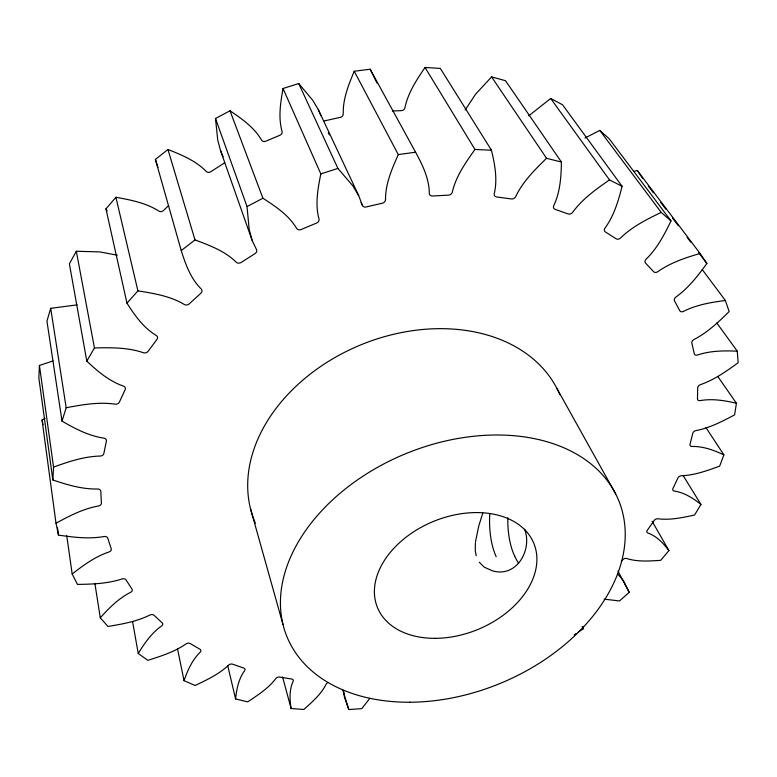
<?xml version="1.0" encoding="UTF-8"?>
<svg xmlns="http://www.w3.org/2000/svg" width="777" height="777" viewBox="0 0 777 777"><rect width="100%" height="100%" fill="white"/><g stroke="black" fill="none" stroke-linecap="round" stroke-linejoin="round"><path stroke-width="1.17" d="M465.151 109.984L475.631 94.134L491.598 76.904L505.506 80.711L561.412 162.053C561.198 176.709 560.188 191.958 553.865 205.41A3.632 2.894 -35.5 0 0 555.176 209.363L568.104 213.928A3.613 2.865 -35.7 0 0 572.785 212.121C582.488 198.873 596.144 189.161 609.508 179.914L622.066 186.286C618.453 200.787 614.034 215.598 605.176 227.846A3.564 2.768 -35.9 0 0 605.448 231.993L616.083 238.772A3.545 2.739 -35.9 0 0 620.736 237.801C632.264 226.631 646.862 219.279 661.217 212.422L671.007 220.901C664.461 234.528 657.206 248.3 646.318 258.994A3.487 2.632 -35.7 0 0 645.609 263.15L653.612 271.697A3.467 2.603 -35.5 0 0 658.022 271.532C670.59 262.675 685.44 257.77 700.058 253.448L706.876 263.49C697.969 275.709 688.509 287.985 676.126 296.882A3.399 2.496 -35 0 0 674.533 300.874L679.758 310.693A3.38 2.467 -34.8 0 0 683.741 311.266C696.658 304.778 711.159 302.302 725.378 300.505L729.166 311.548C718.57 322.018 707.507 332.517 694.172 339.413A3.312 2.38 -34 0 0 691.841 343.104L694.279 353.7A3.283 2.35 -33.7 0 0 697.717 354.934C710.401 350.728 724.038 350.573 737.266 351.175L738.15 362.723C726.466 371.221 714.403 379.798 700.64 384.576A3.215 2.263 -32.8 0 0 697.707 387.859L697.474 398.795A3.195 2.234 -32.5 0 0 700.271 400.582C712.305 398.484 724.659 400.476 736.421 403.263L734.605 414.86C722.387 421.338 709.828 427.933 696.134 430.565A3.127 2.156 -31.5 0 0 692.754 433.362L690.054 444.23A3.108 2.137 -31.1 0 0 692.152 446.464C703.243 446.26 713.985 450.204 723.892 454.885L719.638 466.142C707.361 470.609 694.745 475.242 681.565 475.747A3.05 2.078 -30.1 0 0 677.894 478.02L672.96 488.48A3.04 2.059 -29.7 0 0 674.339 491.045C684.333 492.569 693.171 498.242 700.941 504.438L694.551 515.044C682.614 517.579 670.289 520.328 658.041 518.793A2.991 2.001 -28.6 0 0 654.195 520.503L647.319 530.264A2.972 1.991 -28.3 0 0 647.969 533.051C656.759 536.179 663.441 543.327 668.919 550.621L660.703 560.334C649.426 561.043 637.674 561.994 626.748 558.537A2.933 1.952 -27.1 0 0 622.843 559.683L621.299 561.285M52.972 360.955L39.433 365.462L38.85 377.923L52.846 479.972C67.172 484.819 82.09 489.277 97.348 489.015A3.487 2.622 -9.2 0 1 100.825 491.404L101.398 503.049A3.458 2.593 -9.3 0 1 98.213 506.05C83.149 508.789 69.289 515.909 56.012 523.261L58.479 535.1C73.426 537.305 88.811 539.16 103.827 536.577A3.39 2.486 -9.9 0 1 107.789 538.228L111.208 548.785A3.37 2.457 -10.1 0 1 108.848 552.01C95.241 556.633 83.362 565.19 72.183 574.018L77.477 584.411C92.337 584.197 107.556 583.692 121.804 579.04A3.302 2.37 -10.9 0 1 126.068 579.953L131.983 589.083A3.283 2.341 -11.2 0 1 130.487 592.375C118.658 598.416 109.052 607.983 100.282 617.783L107.954 626.466C122.174 624.116 136.713 621.551 149.738 615.122A3.215 2.253 -12.1 0 1 154.128 615.345L162.14 622.804A3.186 2.224 -12.4 0 1 161.48 626.029C151.612 633.08 144.435 643.239 138.257 653.525L147.844 660.324C160.985 656.186 174.456 651.893 185.897 644.016A3.127 2.156 -13.4 0 1 190.248 643.579L199.942 649.242A3.108 2.127 -13.8 0 1 200.087 652.282C192.22 660.003 187.568 670.376 184.042 680.652L195.085 685.499C206.828 679.924 218.939 674.222 228.496 665.229A3.05 2.069 -14.8 0 1 232.682 664.209L243.638 668.016A3.03 2.049 -15.2 0 1 244.522 670.774C238.656 678.923 236.567 689.15 235.606 698.979L247.688 701.854C257.809 695.172 268.376 688.364 275.806 678.603A2.982 2.001 -16.3 0 1 279.72 677.068L291.53 679.001A2.972 1.981 -16.6 0 1 293.084 681.41C289.19 689.84 289.695 699.572 291.103 708.527L303.817 709.488C312.179 702 321.066 694.327 326.204 684.158A2.933 1.942 -17.8 0 1 328.263 682.429M52.846 479.972L53.564 467.103L39.433 365.462M475.369 543.172L475.262 550.718L476.223 555.778M475.427 542.21L478.331 527.933A41.608 26.078 -62.9 0 1 480.137 521.629L482.76 513.121M376.962 83.022L370.163 69.231L354.225 71.241L398.29 154.594C392.016 168.706 385.46 183.576 385.528 199.3A3.72 3.157 -28 0 1 382.245 203.224L366.268 206.944A3.72 3.166 -26.9 0 1 362.121 204.739L358.673 195.551L318.337 109.674L312.665 100.194L298.708 83.527L283.032 88.51C280.546 102.477 278.137 117.259 281.993 131.187A3.419 3.059 -23 0 1 279.875 135.276L265.821 141.181A3.419 3.059 -21.3 0 1 261.402 139.831C254.079 127.35 241.783 118.755 230.011 110.79L215.491 118.492L217.735 140.064L220.581 150.728L252.078 240.278L256.284 249.155A3.72 3.166 -17.6 0 1 254.973 253.642L241.161 262.422A3.72 3.157 -16.4 0 1 236.043 262.024C224.776 251 209.518 245.299 194.998 239.918L167.958 149.495L155.4 159.44L181.235 250.563C185.518 264.229 190.656 278.516 201.029 288.801A3.71 3.108 -13.3 0 1 200.845 293.23L189.267 303.846A3.7 3.089 -12.6 0 1 184.071 304.351C170.153 296.037 153.7 293.376 137.908 290.88L126.981 303.176C134.703 315.345 143.463 327.719 156.012 335.324A3.681 3.011 -10.6 0 1 156.925 339.471L148.116 351.291A3.662 2.982 -10.2 0 1 143.123 352.632C127.545 347.319 110.703 347.581 94.435 347.941L86.801 361.13C97.475 371.202 109.13 381.118 123.184 386.004A3.623 2.885 -9.3 0 1 125.116 389.695L119.396 402.059A3.613 2.855 -9.1 0 1 114.841 404.118C98.611 401.787 82.129 404.7 66.181 407.75L62.024 421.105C74.942 428.642 88.636 435.839 103.594 438.092A3.564 2.758 -8.9 0 1 106.381 441.171L103.856 453.457A3.545 2.719 -8.9 0 1 99.922 456.07C83.926 456.468 68.483 461.693 53.564 467.103M283.032 88.51L320.823 173.922C317.9 188.529 314.976 204.06 318.929 218.735A3.73 3.186 -22.9 0 1 316.56 223.057L301.243 229.487A3.73 3.186 -21.5 0 1 296.484 228.156C288.665 215.074 275.456 206.342 262.917 198.232L230.011 110.79M77.185 304.866L50.699 308.323L46.95 321.134L62.024 421.105M354.225 71.241C348.63 84.683 342.871 98.854 343.24 113.656A3.419 3.04 -29.6 0 1 340.268 117.356L325.563 120.658A3.419 3.05 -28.2 0 1 323.844 120.678M117.337 255.206L99.806 251.913L76.331 251.253L69.386 263.801L86.801 361.13M561.412 162.053L546.542 158.285C534.897 169.639 522.921 181.468 515.831 196.319A3.671 2.991 -34.5 0 1 511.373 198.941L496.688 196.97A3.681 3.011 -34 0 1 494.327 193.415C497.63 179.137 494.832 164.238 491.462 150.233L440.336 68.434L425.029 67.453C416.676 79.778 408.071 92.716 404.982 107.498A3.399 2.972 -34.4 0 1 401.35 110.635L392.385 110.985M491.462 150.233L474.951 149.446C465.714 162.461 456.109 176.058 452.369 191.802A3.7 3.089 -32 0 1 448.368 195.144L432.624 195.998A3.71 3.108 -31.2 0 1 429.302 193.036C429.137 178.419 422.426 164.792 415.588 152.205L370.163 69.231M369.794 698.358L361.8 708.643L348.815 709.547L344.444 697.309L343.57 690.481M126.981 303.176L105.944 208.867L115.899 197.28C130.565 199.932 145.853 202.826 158.605 210.946A3.399 2.972 -10.1 0 0 163.393 210.548L168.677 205.555M528.758 115.831L550.679 98.485L562.538 104.769L622.066 186.286M617.53 573.882L623.455 580.71L629.215 592.375L619.473 600.971L604.079 599.125M181.235 250.563L194.998 239.918M574.193 634.819L576.194 633.488M578.185 632.157L583.177 628.836L582.905 626.447M56.012 523.261L42.065 420.036L45.076 418.298M584.974 138.044L599.766 130.4L609.158 138.695L671.007 220.901M252.078 240.278L249.145 229.157L247.037 206.565L262.917 198.232M320.823 173.922L337.908 168.415L352.709 185.693L358.673 195.551M633.896 171.387L637.266 170.454L700.058 253.448M398.29 154.594L415.588 152.205M493.113 571.017C517.006 577.525 532.488 549.582 524.601 529.205M492.433 570.823L484.285 567.181L479.312 562.257M167.958 149.495C181.507 154.876 195.687 160.664 206.07 171.251A3.419 3.03 -14.7 0 0 210.8 171.727L223.436 163.549A3.419 3.05 -16.2 0 0 224.65 162.335M648.329 186.053L653.457 192.822M660.771 202.506L665.899 209.285M672.484 217.987L678.331 225.738M687.111 237.354L690.772 242.191M698.824 252.836L706.876 263.49M599.766 130.4L661.217 212.422M702.214 269.532L725.378 300.505M716.802 322.97L737.266 351.175M550.679 98.485L609.508 179.914M717.88 376.573L736.421 403.263M637.266 170.454L642.608 178.283M491.598 76.904L546.542 158.285M706.05 427.748L723.892 454.885M683.119 475.514L700.941 504.438M425.029 67.453L474.951 149.446M105.944 208.867L107.139 210.868M652.097 521.241L668.919 550.621M557.022 388.655L615.685 493.939M617.958 571.066L629.215 592.375M582.128 626.67L583.177 628.836M328.341 132.682L329.361 134.868M361.101 202.554L362.121 204.739M298.708 83.527L337.908 168.415M318.337 109.674L320.94 115.715M220.581 150.728L223.106 156.799M157.945 167.288L155.4 159.44M215.491 118.492L247.037 206.565M342.793 689.976L348.815 709.547M250.447 508.488L282.983 624.455M282.575 677.029L291.103 708.527M227.797 665.928L235.606 698.979M115.899 197.28L137.908 290.88M177.515 648.853L184.042 680.652M42.065 420.036L43.017 424.66M76.331 251.253L94.435 347.941M132.556 621.522L138.257 653.525M94.881 583.352L100.282 617.783M50.699 308.323L66.181 407.75M66.754 535.703L72.183 574.018M57.508 527.962L58.479 535.1M255.419 523.212A165.229 122.902 -22.4 0 1 358.887 345.668A165.229 122.902 -22.4 0 1 559.848 394.677M518.599 563.218A52.729 16.21 84.3 0 1 514.646 555.924M514.636 556.002A52.603 23.698 -87.9 0 1 507.828 517.773M496.212 556.721A52.817 23.203 -87.9 0 1 489.782 513.529M409.78 702.233A179.312 124.203 -22.4 0 0 618.929 501.078A179.312 124.203 -22.4 0 0 329.778 502.534A179.312 124.203 -22.4 0 0 409.78 702.233M435.071 638.335A84.518 58.411 -22.4 0 0 534.003 543.783A84.518 58.411 -22.4 0 0 397.863 544.25A84.518 58.411 -22.4 0 0 435.071 638.335"/></g></svg>
